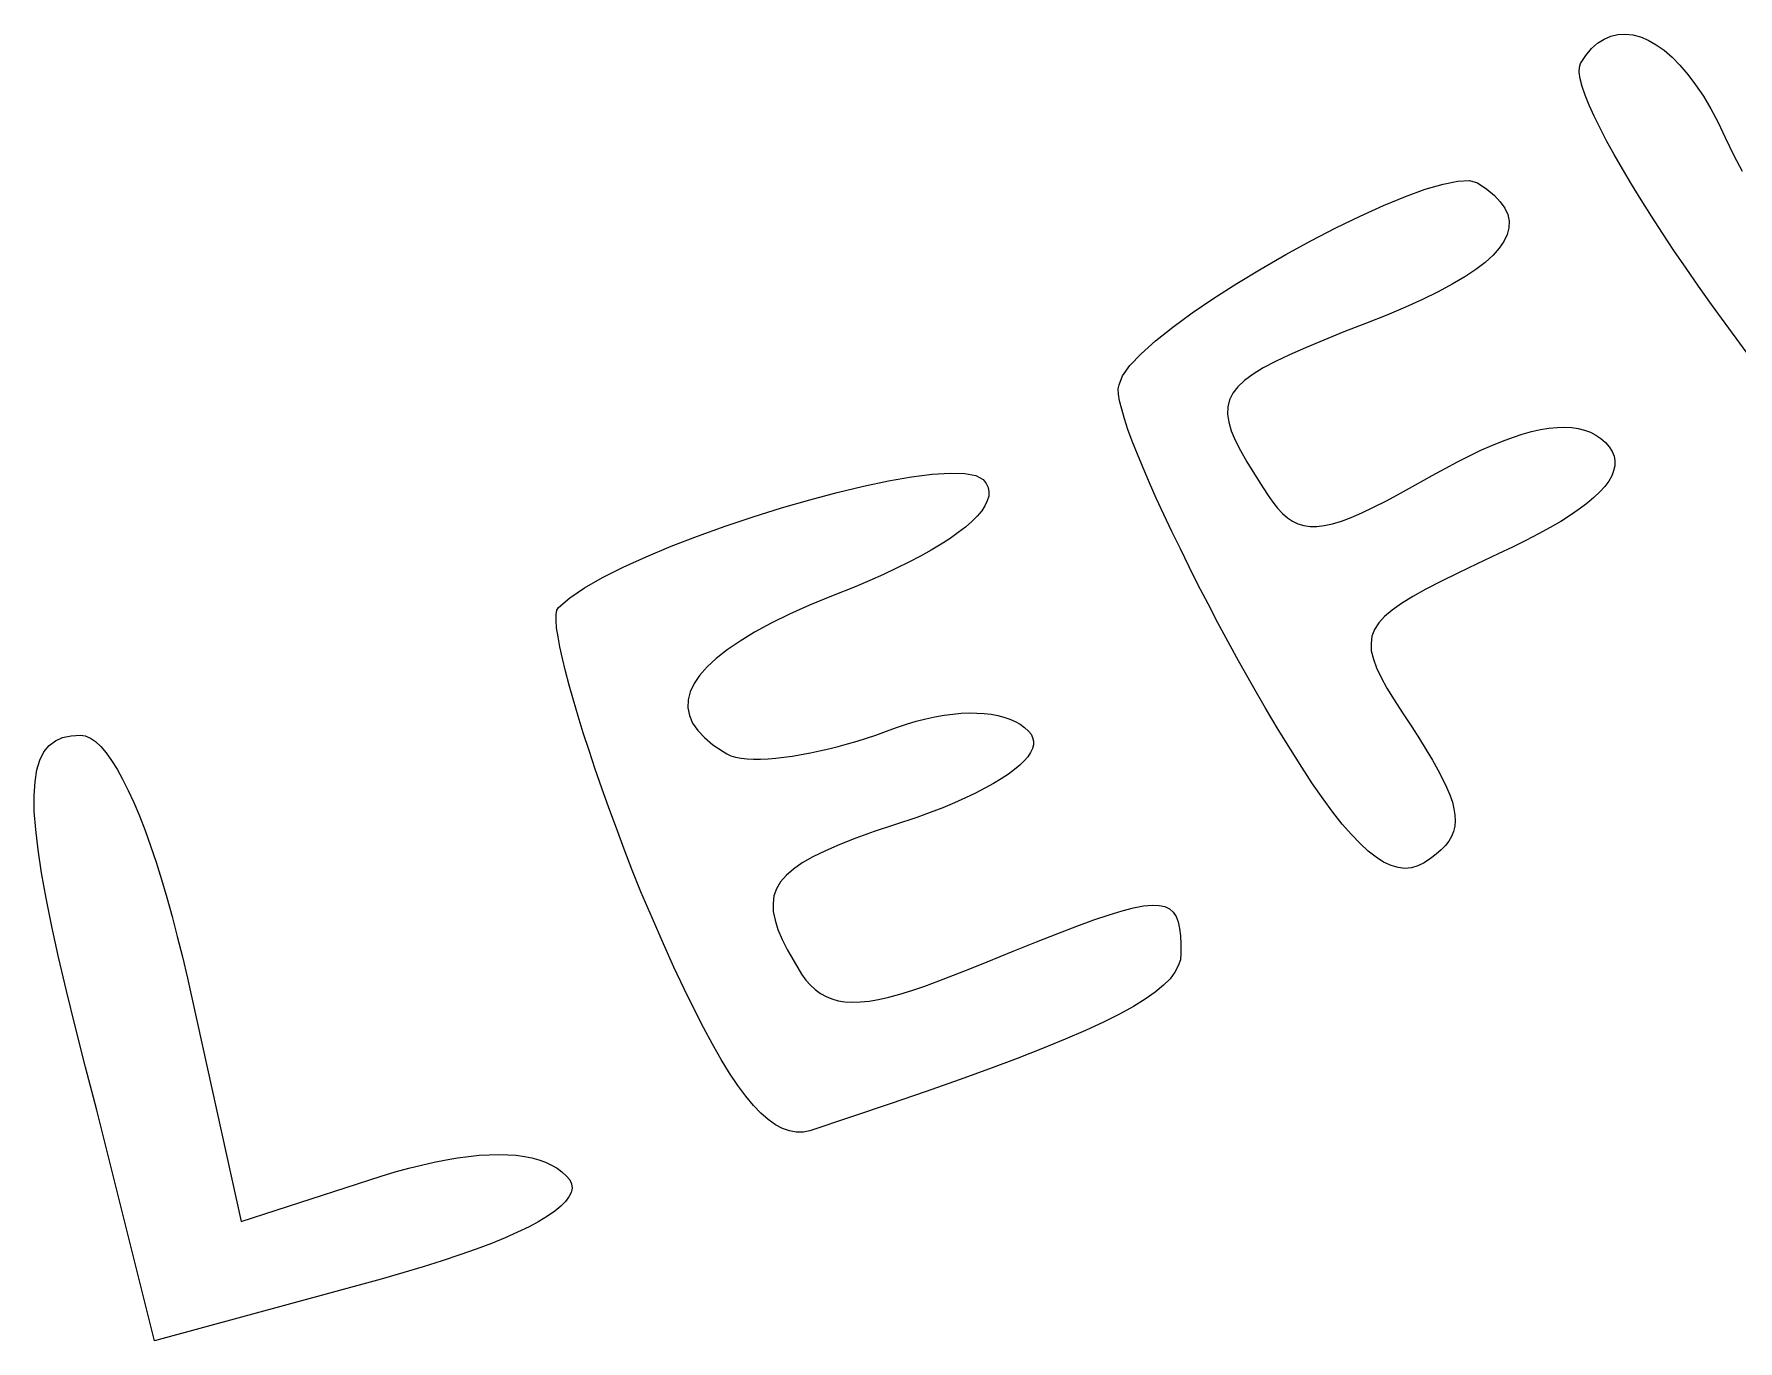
# Model space of a CAD drawing. Header units: metres. Extents: x -185 to 1201, y -340 to 309.
# Drawn here: x 886.87 to 894.16, y 42.93 to 48.53 of the extents above; entities that cross this region are included whole.
import ezdxf

# ---------------------------------------------------------------- set-up
doc = ezdxf.new("R2010")
doc.units = ezdxf.units.M

msp = doc.modelspace()

# ---------------------------------------------------------------- linework, layer by layer
for p, q in [((893.53, 48.4646), (893.555, 48.4878)), ((893.555, 48.4878), (893.583, 48.5057)), ((893.583, 48.5057), (893.612, 48.5181)), ((893.612, 48.5181), (893.642, 48.5252)), ((893.642, 48.5252), (893.673, 48.527)), ((893.673, 48.527), (893.706, 48.5235)), ((893.706, 48.5235), (893.739, 48.5147)), ((893.739, 48.5147), (893.772, 48.5007)), ((893.772, 48.5007), (893.806, 48.4816)), ((893.483, 48.4015), (893.505, 48.4358)), ((893.505, 48.4358), (893.53, 48.4646)), ((893.806, 48.4816), (893.84, 48.4574)), ((893.84, 48.4574), (893.874, 48.4281)), ((893.874, 48.4281), (893.908, 48.3938)), ((893.477, 48.3633), (893.478, 48.3853)), ((893.481, 48.3357), (893.477, 48.3633)), ((893.478, 48.3853), (893.483, 48.4015)), ((893.908, 48.3938), (893.942, 48.3544)), ((893.942, 48.3544), (893.975, 48.3101)), ((893.49, 48.3029), (893.481, 48.3357)), ((893.503, 48.2651), (893.49, 48.3029)), ((893.975, 48.3101), (894.008, 48.2608)), ((893.52, 48.2226), (893.503, 48.2651)), ((893.541, 48.1757), (893.52, 48.2226)), ((894.008, 48.2608), (894.04, 48.2067)), ((894.04, 48.2067), (894.071, 48.1478)), ((893.566, 48.1247), (893.541, 48.1757)), ((893.594, 48.0698), (893.566, 48.1247)), ((894.071, 48.1478), (894.101, 48.084)), ((893.627, 48.0113), (893.594, 48.0698)), ((894.101, 48.084), (894.138, 48.0071)), ((893.662, 47.9495), (893.627, 48.0113)), ((894.138, 48.0071), (894.174, 47.9405)), ((893.7, 47.8846), (893.662, 47.9495)), ((892.64, 47.7933), (892.733, 47.8318)), ((892.733, 47.8318), (892.818, 47.8628)), ((892.818, 47.8628), (892.894, 47.8851)), ((892.894, 47.8851), (892.957, 47.8977)), ((892.957, 47.8977), (893.007, 47.8997)), ((893.007, 47.8997), (893.042, 47.89)), ((893.042, 47.89), (893.081, 47.8634)), ((893.081, 47.8634), (893.114, 47.8365)), ((893.114, 47.8365), (893.139, 47.8094)), ((893.742, 47.8171), (893.7, 47.8846)), ((892.54, 47.7482), (892.64, 47.7933)), ((893.139, 47.8094), (893.159, 47.7819)), ((893.159, 47.7819), (893.171, 47.7541)), ((893.786, 47.747), (893.742, 47.8171)), ((892.329, 47.6423), (892.436, 47.6975)), ((892.436, 47.6975), (892.54, 47.7482)), ((893.176, 47.6976), (893.169, 47.6687)), ((893.171, 47.7541), (893.177, 47.726)), ((893.177, 47.726), (893.176, 47.6976)), ((893.833, 47.6747), (893.786, 47.747)), ((892.222, 47.5835), (892.329, 47.6423)), ((893.155, 47.6396), (893.135, 47.61)), ((893.169, 47.6687), (893.155, 47.6396)), ((893.882, 47.6006), (893.833, 47.6747)), ((892.116, 47.5222), (892.222, 47.5835)), ((893.074, 47.5496), (893.034, 47.5188)), ((893.108, 47.58), (893.074, 47.5496)), ((893.135, 47.61), (893.108, 47.58)), ((893.934, 47.5248), (893.882, 47.6006)), ((892.012, 47.4595), (892.116, 47.5222)), ((892.987, 47.4876), (892.933, 47.4559)), ((893.034, 47.5188), (892.987, 47.4876)), ((893.988, 47.4476), (893.934, 47.5248)), ((891.821, 47.3335), (891.914, 47.3962)), ((891.914, 47.3962), (892.012, 47.4595)), ((892.873, 47.4238), (892.806, 47.3911)), ((892.933, 47.4559), (892.873, 47.4238)), ((894.043, 47.3693), (893.988, 47.4476)), ((891.738, 47.2724), (891.821, 47.3335)), ((892.653, 47.3244), (892.566, 47.2903)), ((892.733, 47.358), (892.653, 47.3244)), ((892.806, 47.3911), (892.733, 47.358)), ((894.101, 47.2903), (894.043, 47.3693)), ((891.664, 47.2138), (891.738, 47.2724)), ((892.47, 47.2522), (892.384, 47.2172)), ((892.566, 47.2903), (892.47, 47.2522)), ((894.227, 47.1185), (894.101, 47.2903)), ((891.602, 47.1588), (891.664, 47.2138)), ((892.306, 47.1847), (892.237, 47.1543)), ((892.384, 47.2172), (892.306, 47.1847)), ((891.522, 47.0638), (891.554, 47.1085)), ((891.554, 47.1085), (891.602, 47.1588)), ((892.177, 47.1255), (892.125, 47.0979)), ((892.237, 47.1543), (892.177, 47.1255)), ((891.508, 47.0257), (891.522, 47.0638)), ((892.045, 47.0445), (892.016, 47.0177)), ((892.081, 47.071), (892.045, 47.0445)), ((892.125, 47.0979), (892.081, 47.071)), ((891.504, 47.0091), (891.508, 47.0257)), ((891.505, 46.9859), (891.504, 47.0091)), ((891.51, 46.9566), (891.505, 46.9859)), ((891.519, 46.9214), (891.51, 46.9566)), ((891.981, 46.962), (891.973, 46.9321)), ((891.995, 46.9904), (891.981, 46.962)), ((892.016, 47.0177), (891.995, 46.9904)), ((891.531, 46.8807), (891.519, 46.9214)), ((891.973, 46.9321), (891.972, 46.9003)), ((891.972, 46.9003), (891.977, 46.866)), ((891.546, 46.8349), (891.531, 46.8807)), ((891.564, 46.7842), (891.546, 46.8349)), ((891.977, 46.866), (891.988, 46.8289)), ((891.988, 46.8289), (892.005, 46.7885)), ((893.192, 46.8008), (893.233, 46.8143)), ((893.233, 46.8143), (893.273, 46.8253)), ((893.273, 46.8253), (893.311, 46.8339)), ((893.311, 46.8339), (893.347, 46.8399)), ((893.347, 46.8399), (893.382, 46.8434)), ((893.382, 46.8434), (893.414, 46.8443)), ((893.414, 46.8443), (893.445, 46.8427)), ((893.445, 46.8427), (893.473, 46.8386)), ((893.473, 46.8386), (893.5, 46.8318)), ((893.5, 46.8318), (893.525, 46.8225)), ((893.525, 46.8225), (893.548, 46.8105)), ((893.548, 46.8105), (893.57, 46.7959)), ((891.586, 46.7291), (891.564, 46.7842)), ((892.005, 46.7885), (892.027, 46.7443)), ((892.027, 46.7443), (892.055, 46.6959)), ((893.007, 46.7221), (893.056, 46.7455)), ((893.056, 46.7455), (893.103, 46.7663)), ((893.103, 46.7663), (893.148, 46.7848)), ((893.148, 46.7848), (893.192, 46.8008)), ((893.57, 46.7959), (893.589, 46.7787)), ((893.589, 46.7787), (893.605, 46.76)), ((893.605, 46.76), (893.618, 46.7406)), ((893.618, 46.7406), (893.626, 46.7208)), ((891.611, 46.6698), (891.586, 46.7291)), ((891.638, 46.6068), (891.611, 46.6698)), ((892.055, 46.6959), (892.088, 46.6429)), ((892.848, 46.6376), (892.903, 46.6682)), ((892.903, 46.6682), (892.956, 46.6964)), ((892.956, 46.6964), (893.007, 46.7221)), ((893.629, 46.6795), (893.624, 46.6581)), ((893.626, 46.7208), (893.629, 46.7004)), ((893.629, 46.7004), (893.629, 46.6795)), ((890.301, 46.5647), (890.414, 46.5917)), ((890.414, 46.5917), (890.521, 46.6141)), ((890.521, 46.6141), (890.619, 46.6313)), ((890.619, 46.6313), (890.708, 46.6427)), ((890.708, 46.6427), (890.785, 46.6478)), ((890.785, 46.6478), (890.848, 46.6461)), ((890.848, 46.6461), (890.895, 46.637)), ((890.895, 46.637), (890.926, 46.62)), ((890.926, 46.62), (890.939, 46.6036)), ((890.939, 46.6036), (890.947, 46.5862)), ((891.667, 46.5403), (891.638, 46.6068)), ((892.088, 46.6429), (892.125, 46.5847)), ((892.712, 46.5614), (892.777, 46.5974)), ((892.777, 46.5974), (892.848, 46.6376)), ((893.586, 46.5906), (893.565, 46.5671)), ((893.603, 46.6136), (893.586, 46.5906)), ((893.616, 46.6361), (893.603, 46.6136)), ((893.624, 46.6581), (893.616, 46.6361)), ((890.063, 46.4987), (890.184, 46.5335)), ((890.184, 46.5335), (890.301, 46.5647)), ((890.944, 46.5285), (890.934, 46.5076)), ((890.95, 46.5486), (890.944, 46.5285)), ((890.947, 46.5862), (890.951, 46.5679)), ((890.951, 46.5679), (890.95, 46.5486)), ((891.699, 46.4707), (891.667, 46.5403)), ((892.125, 46.5847), (892.146, 46.552)), ((892.146, 46.552), (892.166, 46.5229)), ((892.166, 46.5229), (892.186, 46.4972)), ((892.597, 46.5018), (892.652, 46.5295)), ((892.652, 46.5295), (892.712, 46.5614)), ((893.51, 46.5184), (893.477, 46.4933)), ((893.54, 46.543), (893.51, 46.5184)), ((893.565, 46.5671), (893.54, 46.543)), ((889.822, 46.4206), (889.942, 46.4609)), ((889.942, 46.4609), (890.063, 46.4987)), ((890.901, 46.4637), (890.878, 46.4407)), ((890.92, 46.486), (890.901, 46.4637)), ((890.934, 46.5076), (890.92, 46.486)), ((891.734, 46.3984), (891.699, 46.4707)), ((892.186, 46.4972), (892.207, 46.4751)), ((892.207, 46.4751), (892.228, 46.4566)), ((892.228, 46.4566), (892.25, 46.4417)), ((892.459, 46.4427), (892.501, 46.4584)), ((892.501, 46.4584), (892.547, 46.4781)), ((892.547, 46.4781), (892.597, 46.5018)), ((893.44, 46.4676), (893.398, 46.4414)), ((893.477, 46.4933), (893.44, 46.4676)), ((889.591, 46.3347), (889.704, 46.3783)), ((889.704, 46.3783), (889.822, 46.4206)), ((890.82, 46.3931), (890.785, 46.3685)), ((890.851, 46.4172), (890.82, 46.3931)), ((890.878, 46.4407), (890.851, 46.4172)), ((891.77, 46.3236), (891.734, 46.3984)), ((892.25, 46.4417), (892.273, 46.4305)), ((892.273, 46.4305), (892.298, 46.423)), ((892.298, 46.423), (892.325, 46.4193)), ((892.325, 46.4193), (892.354, 46.4194)), ((892.354, 46.4194), (892.386, 46.4233)), ((892.386, 46.4233), (892.421, 46.431)), ((892.421, 46.431), (892.459, 46.4427)), ((893.303, 46.3874), (893.249, 46.3596)), ((893.353, 46.4147), (893.303, 46.3874)), ((893.398, 46.4414), (893.353, 46.4147)), ((889.484, 46.2901), (889.591, 46.3347)), ((890.704, 46.3182), (890.658, 46.2926)), ((890.746, 46.3436), (890.704, 46.3182)), ((890.785, 46.3685), (890.746, 46.3436)), ((891.808, 46.2468), (891.77, 46.3236)), ((893.13, 46.3025), (893.04, 46.2596)), ((893.192, 46.3313), (893.13, 46.3025)), ((893.249, 46.3596), (893.192, 46.3313)), ((889.297, 46.2005), (889.386, 46.2452)), ((889.386, 46.2452), (889.484, 46.2901)), ((890.556, 46.2405), (890.5, 46.2142)), ((890.608, 46.2667), (890.556, 46.2405)), ((890.658, 46.2926), (890.608, 46.2667)), ((891.847, 46.1683), (891.808, 46.2468)), ((893.04, 46.2596), (892.958, 46.2203)), ((889.157, 46.114), (889.22, 46.1566)), ((889.22, 46.1566), (889.297, 46.2005)), ((890.379, 46.1614), (890.277, 46.1218)), ((890.441, 46.1878), (890.379, 46.1614)), ((890.5, 46.2142), (890.441, 46.1878)), ((891.889, 46.0884), (891.847, 46.1683)), ((892.885, 46.1843), (892.821, 46.1509)), ((892.958, 46.2203), (892.885, 46.1843)), ((889.109, 46.0732), (889.157, 46.114)), ((890.183, 46.0826), (890.097, 46.0436)), ((890.277, 46.1218), (890.183, 46.0826)), ((891.931, 46.0075), (891.889, 46.0884)), ((892.717, 46.0903), (892.677, 46.0619)), ((892.765, 46.1198), (892.717, 46.0903)), ((892.821, 46.1509), (892.765, 46.1198)), ((889.099, 46.0429), (889.102, 46.0616)), ((889.099, 46.0175), (889.099, 46.0429)), ((889.101, 45.9856), (889.099, 46.0175)), ((889.102, 46.0616), (889.109, 46.0732)), ((890.097, 46.0436), (890.019, 46.005)), ((891.975, 45.9259), (891.931, 46.0075)), ((892.619, 46.0065), (892.601, 45.9784)), ((892.644, 46.0341), (892.619, 46.0065)), ((892.677, 46.0619), (892.644, 46.0341)), ((889.107, 45.9475), (889.101, 45.9856)), ((889.115, 45.9037), (889.107, 45.9475)), ((889.948, 45.9668), (889.886, 45.929)), ((890.019, 46.005), (889.948, 45.9668)), ((892.59, 45.9494), (892.586, 45.919)), ((892.601, 45.9784), (892.59, 45.9494)), ((889.126, 45.8543), (889.115, 45.9037)), ((889.831, 45.8916), (889.784, 45.8546)), ((889.886, 45.929), (889.831, 45.8916)), ((892.019, 45.8439), (891.975, 45.9259)), ((892.586, 45.919), (892.587, 45.8866)), ((892.587, 45.8866), (892.596, 45.8517)), ((889.139, 45.7997), (889.126, 45.8543)), ((889.155, 45.7403), (889.139, 45.7997)), ((889.745, 45.8181), (889.713, 45.7822)), ((889.784, 45.8546), (889.745, 45.8181)), ((892.079, 45.739), (892.019, 45.8439)), ((892.596, 45.8517), (892.61, 45.8138)), ((892.61, 45.8138), (892.629, 45.7725)), ((889.173, 45.6763), (889.155, 45.7403)), ((889.689, 45.7467), (889.673, 45.7118)), ((889.713, 45.7822), (889.689, 45.7467)), ((892.135, 45.6411), (892.079, 45.739)), ((892.629, 45.7725), (892.654, 45.7271)), ((892.654, 45.7271), (892.685, 45.6772)), ((889.193, 45.6081), (889.173, 45.6763)), ((889.664, 45.6775), (889.663, 45.6438)), ((889.663, 45.6438), (889.669, 45.6107)), ((889.673, 45.7118), (889.664, 45.6775)), ((892.685, 45.6772), (892.72, 45.6222)), ((889.215, 45.536), (889.193, 45.6081)), ((889.669, 45.6107), (889.683, 45.5783)), ((889.683, 45.5783), (889.705, 45.5466)), ((890.555, 45.5597), (890.598, 45.5737)), ((890.598, 45.5737), (890.64, 45.5858)), ((890.64, 45.5858), (890.681, 45.5961)), ((890.681, 45.5961), (890.72, 45.6047)), ((890.72, 45.6047), (890.759, 45.6114)), ((890.759, 45.6114), (890.796, 45.6164)), ((890.796, 45.6164), (890.832, 45.6197)), ((890.832, 45.6197), (890.866, 45.6212)), ((890.866, 45.6212), (890.899, 45.621)), ((890.899, 45.621), (890.93, 45.6191)), ((890.93, 45.6191), (890.96, 45.6155)), ((890.96, 45.6155), (890.989, 45.6102)), ((890.989, 45.6102), (891.015, 45.6033)), ((891.015, 45.6033), (891.04, 45.5947)), ((891.04, 45.5947), (891.063, 45.5844)), ((891.063, 45.5844), (891.084, 45.5726)), ((891.084, 45.5726), (891.103, 45.5591)), ((892.189, 45.5502), (892.135, 45.6411)), ((892.72, 45.6222), (892.76, 45.5617)), ((886.929, 45.4814), (886.956, 45.5017)), ((886.956, 45.5017), (886.987, 45.5157)), ((886.987, 45.5157), (887.023, 45.5238)), ((887.023, 45.5238), (887.063, 45.5264)), ((887.063, 45.5264), (887.084, 45.5232)), ((887.084, 45.5232), (887.106, 45.5139)), ((887.106, 45.5139), (887.128, 45.4986)), ((887.128, 45.4986), (887.151, 45.4774)), ((889.24, 45.4603), (889.215, 45.536)), ((889.705, 45.5466), (889.734, 45.5156)), ((889.734, 45.5156), (889.77, 45.4853)), ((890.346, 45.4894), (890.387, 45.5011)), ((890.387, 45.5011), (890.427, 45.5134)), ((890.427, 45.5134), (890.467, 45.5264)), ((890.467, 45.5264), (890.512, 45.544)), ((890.512, 45.544), (890.555, 45.5597)), ((891.103, 45.5591), (891.12, 45.544)), ((891.12, 45.544), (891.131, 45.5304)), ((891.131, 45.5304), (891.138, 45.516)), ((891.138, 45.516), (891.142, 45.5009)), ((891.142, 45.5009), (891.141, 45.4852)), ((892.241, 45.4661), (892.189, 45.5502)), ((892.76, 45.5617), (892.793, 45.5106)), ((892.793, 45.5106), (892.822, 45.463)), ((886.89, 45.4197), (886.907, 45.4542)), ((886.907, 45.4542), (886.929, 45.4814)), ((887.151, 45.4774), (887.174, 45.4506)), ((887.174, 45.4506), (887.197, 45.4183)), ((889.266, 45.3813), (889.24, 45.4603)), ((889.77, 45.4853), (889.814, 45.4558)), ((889.814, 45.4558), (889.829, 45.4462)), ((889.829, 45.4462), (889.847, 45.4383)), ((889.847, 45.4383), (889.867, 45.4321)), ((889.867, 45.4321), (889.891, 45.4276)), ((889.891, 45.4276), (889.916, 45.4247)), ((889.916, 45.4247), (889.944, 45.4233)), ((889.944, 45.4233), (889.974, 45.4233)), ((889.974, 45.4233), (890.006, 45.4248)), ((890.006, 45.4248), (890.039, 45.4276)), ((890.039, 45.4276), (890.074, 45.4316)), ((890.074, 45.4316), (890.111, 45.4368)), ((890.111, 45.4368), (890.148, 45.4431)), ((890.148, 45.4431), (890.187, 45.4505)), ((890.187, 45.4505), (890.226, 45.4589)), ((890.226, 45.4589), (890.266, 45.4682)), ((890.266, 45.4682), (890.306, 45.4784)), ((890.306, 45.4784), (890.346, 45.4894)), ((891.117, 45.4342), (891.102, 45.4162)), ((891.129, 45.4518), (891.117, 45.4342)), ((891.137, 45.4688), (891.129, 45.4518)), ((891.141, 45.4852), (891.137, 45.4688)), ((892.29, 45.3889), (892.241, 45.4661)), ((892.822, 45.463), (892.849, 45.4187)), ((886.869, 45.3271), (886.877, 45.3775)), ((886.877, 45.3775), (886.89, 45.4197)), ((887.197, 45.4183), (887.221, 45.3806)), ((887.221, 45.3806), (887.244, 45.3379)), ((889.295, 45.2993), (889.266, 45.3813)), ((891.034, 45.3593), (891.004, 45.3396)), ((891.06, 45.3787), (891.034, 45.3593)), ((891.083, 45.3976), (891.06, 45.3787)), ((891.102, 45.4162), (891.083, 45.3976)), ((892.336, 45.3183), (892.29, 45.3889)), ((892.849, 45.4187), (892.872, 45.3775)), ((892.872, 45.3775), (892.892, 45.3392)), ((886.865, 45.2681), (886.869, 45.3271)), ((887.244, 45.3379), (887.268, 45.2901)), ((887.268, 45.2901), (887.292, 45.2375)), ((889.325, 45.2147), (889.295, 45.2993)), ((890.894, 45.2786), (890.85, 45.2579)), ((890.934, 45.2992), (890.894, 45.2786)), ((890.971, 45.3195), (890.934, 45.2992)), ((891.004, 45.3396), (890.971, 45.3195)), ((892.381, 45.2543), (892.336, 45.3183)), ((892.892, 45.3392), (892.909, 45.3037)), ((892.909, 45.3037), (892.923, 45.2707)), ((886.866, 45.2001), (886.865, 45.2681)), ((887.292, 45.2375), (887.316, 45.1804)), ((889.357, 45.1277), (889.325, 45.2147)), ((890.753, 45.2159), (890.7, 45.1948)), ((890.803, 45.2369), (890.753, 45.2159)), ((890.85, 45.2579), (890.803, 45.2369)), ((892.423, 45.1967), (892.381, 45.2543)), ((892.923, 45.2707), (892.934, 45.2399)), ((892.934, 45.2399), (892.941, 45.2113)), ((892.941, 45.2113), (892.945, 45.1846)), ((886.872, 45.1225), (886.866, 45.2001)), ((887.316, 45.1804), (887.34, 45.1187)), ((890.547, 45.1427), (890.46, 45.1134)), ((890.643, 45.1736), (890.547, 45.1427)), ((890.7, 45.1948), (890.643, 45.1736)), ((892.463, 45.1456), (892.423, 45.1967)), ((892.502, 45.1008), (892.463, 45.1456)), ((892.944, 45.1362), (892.939, 45.1141)), ((892.946, 45.1597), (892.944, 45.1362)), ((892.945, 45.1846), (892.946, 45.1597)), ((886.882, 45.0349), (886.872, 45.1225)), ((887.34, 45.1187), (887.363, 45.0528)), ((889.39, 45.0388), (889.357, 45.1277)), ((890.382, 45.0853), (890.313, 45.0582)), ((890.46, 45.1134), (890.382, 45.0853)), ((892.539, 45.0623), (892.502, 45.1008)), ((892.574, 45.0298), (892.539, 45.0623)), ((892.919, 45.073), (892.904, 45.0537)), ((892.93, 45.0931), (892.919, 45.073)), ((892.939, 45.1141), (892.93, 45.0931)), ((886.897, 44.9369), (886.882, 45.0349)), ((887.363, 45.0528), (887.387, 44.9827)), ((889.425, 44.9481), (889.39, 45.0388)), ((890.198, 45.0055), (890.152, 44.9793)), ((890.251, 45.0317), (890.198, 45.0055)), ((890.313, 45.0582), (890.251, 45.0317)), ((892.608, 45.0034), (892.574, 45.0298)), ((892.64, 44.9829), (892.608, 45.0034)), ((892.84, 44.998), (892.813, 44.9796)), ((892.865, 45.0164), (892.84, 44.998)), ((892.886, 45.0349), (892.865, 45.0164)), ((892.904, 45.0537), (892.886, 45.0349)), ((886.917, 44.828), (886.897, 44.9369)), ((887.387, 44.9827), (887.41, 44.9088)), ((889.462, 44.8561), (889.425, 44.9481)), ((890.083, 44.9259), (890.059, 44.898)), ((890.114, 44.9529), (890.083, 44.9259)), ((890.152, 44.9793), (890.114, 44.9529)), ((892.672, 44.9683), (892.64, 44.9829)), ((892.702, 44.9594), (892.672, 44.9683)), ((892.731, 44.9562), (892.702, 44.9594)), ((892.759, 44.9585), (892.731, 44.9562)), ((892.786, 44.9664), (892.759, 44.9585)), ((892.813, 44.9796), (892.786, 44.9664)), ((887.41, 44.9088), (887.433, 44.831)), ((889.511, 44.7409), (889.462, 44.8561)), ((890.042, 44.8689), (890.031, 44.8383)), ((890.059, 44.898), (890.042, 44.8689)), ((886.941, 44.7078), (886.917, 44.828)), ((887.433, 44.831), (887.456, 44.7496)), ((890.031, 44.8383), (890.027, 44.806)), ((890.027, 44.806), (890.028, 44.7715)), ((890.028, 44.7715), (890.036, 44.7346)), ((891.465, 44.7572), (891.521, 44.7745)), ((891.521, 44.7745), (891.57, 44.7871)), ((891.57, 44.7871), (891.613, 44.7952)), ((891.613, 44.7952), (891.649, 44.7988)), ((891.649, 44.7988), (891.679, 44.7979)), ((891.679, 44.7979), (891.704, 44.7925)), ((891.704, 44.7925), (891.724, 44.7826)), ((891.724, 44.7826), (891.74, 44.7684)), ((891.74, 44.7684), (891.752, 44.7497)), ((886.97, 44.5759), (886.941, 44.7078)), ((887.456, 44.7496), (887.478, 44.6649)), ((889.558, 44.6331), (889.511, 44.7409)), ((890.036, 44.7346), (890.048, 44.695)), ((890.048, 44.695), (890.066, 44.6523)), ((891.246, 44.6778), (891.327, 44.7089)), ((891.327, 44.7089), (891.4, 44.7354)), ((891.4, 44.7354), (891.465, 44.7572)), ((891.752, 44.7497), (891.761, 44.7267)), ((891.761, 44.7267), (891.766, 44.6994)), ((891.766, 44.6994), (891.77, 44.6677)), ((887.478, 44.6649), (887.5, 44.5768)), ((889.603, 44.5329), (889.558, 44.6331)), ((890.066, 44.6523), (890.089, 44.6064)), ((891.054, 44.6015), (891.155, 44.642)), ((891.155, 44.642), (891.246, 44.6778)), ((891.77, 44.6677), (891.772, 44.6317)), ((891.772, 44.6317), (891.772, 44.5915)), ((887.004, 44.4317), (886.97, 44.5759)), ((887.5, 44.5768), (887.521, 44.4857)), ((890.089, 44.6064), (890.117, 44.5568)), ((890.117, 44.5568), (890.149, 44.5033)), ((890.869, 44.526), (890.943, 44.5562)), ((890.943, 44.5562), (891.054, 44.6015)), ((891.77, 44.565), (891.761, 44.5384)), ((891.772, 44.5915), (891.77, 44.565)), ((887.521, 44.4857), (887.751, 43.445)), ((889.647, 44.4398), (889.603, 44.5329)), ((890.149, 44.5033), (890.168, 44.4783)), ((890.168, 44.4783), (890.188, 44.4562)), ((890.736, 44.4741), (890.8, 44.4986)), ((890.8, 44.4986), (890.869, 44.526)), ((891.726, 44.4839), (891.698, 44.4557)), ((891.747, 44.5114), (891.726, 44.4839)), ((891.761, 44.5384), (891.747, 44.5114)), ((887.042, 44.2748), (887.004, 44.4317)), ((889.689, 44.354), (889.647, 44.4398)), ((890.188, 44.4562), (890.208, 44.4371)), ((890.208, 44.4371), (890.23, 44.4208)), ((890.23, 44.4208), (890.254, 44.4074)), ((890.254, 44.4074), (890.279, 44.397)), ((890.478, 44.3954), (890.522, 44.4053)), ((890.522, 44.4053), (890.57, 44.4181)), ((890.57, 44.4181), (890.621, 44.4339)), ((890.621, 44.4339), (890.676, 44.4525)), ((890.676, 44.4525), (890.736, 44.4741)), ((891.663, 44.4266), (891.62, 44.3965)), ((891.698, 44.4557), (891.663, 44.4266)), ((889.729, 44.2751), (889.689, 44.354)), ((890.279, 44.397), (890.306, 44.3894)), ((890.306, 44.3894), (890.335, 44.3848)), ((890.335, 44.3848), (890.367, 44.3831)), ((890.367, 44.3831), (890.401, 44.3843)), ((890.401, 44.3843), (890.438, 44.3884)), ((890.438, 44.3884), (890.478, 44.3954)), ((891.51, 44.3325), (891.441, 44.2983)), ((891.569, 44.3652), (891.51, 44.3325)), ((891.62, 44.3965), (891.569, 44.3652)), ((887.085, 44.1048), (887.042, 44.2748)), ((889.768, 44.2031), (889.729, 44.2751)), ((891.364, 44.2623), (891.277, 44.2245)), ((891.441, 44.2983), (891.364, 44.2623)), ((889.805, 44.1379), (889.768, 44.2031)), ((891.18, 44.1846), (891.072, 44.1425)), ((891.277, 44.2245), (891.18, 44.1846)), ((889.841, 44.0792), (889.805, 44.1379)), ((891.072, 44.1425), (890.954, 44.0979)), ((887.133, 43.9212), (887.085, 44.1048)), ((889.876, 44.0271), (889.841, 44.0792)), ((890.824, 44.0508), (890.683, 44.0009)), ((890.954, 44.0979), (890.824, 44.0508)), ((889.91, 43.9813), (889.876, 44.0271)), ((889.943, 43.9417), (889.91, 43.9813)), ((890.683, 44.0009), (890.529, 43.9481)), ((887.38, 42.9335), (887.133, 43.9212)), ((889.975, 43.9082), (889.943, 43.9417)), ((890.006, 43.8807), (889.975, 43.9082)), ((890.363, 43.8922), (890.185, 43.8331)), ((890.529, 43.9481), (890.363, 43.8922)), ((890.037, 43.859), (890.006, 43.8807)), ((890.067, 43.8429), (890.037, 43.859)), ((890.097, 43.8325), (890.067, 43.8429)), ((890.126, 43.8274), (890.097, 43.8325)), ((890.156, 43.8277), (890.126, 43.8274)), ((890.185, 43.8331), (890.156, 43.8277)), ((888.468, 43.6724), (888.523, 43.6862)), ((888.523, 43.6862), (888.577, 43.6983)), ((888.577, 43.6983), (888.628, 43.7085)), ((888.628, 43.7085), (888.677, 43.7168)), ((888.677, 43.7168), (888.724, 43.7233)), ((888.724, 43.7233), (888.769, 43.7279)), ((888.769, 43.7279), (888.812, 43.7307)), ((888.812, 43.7307), (888.853, 43.7316)), ((888.853, 43.7316), (888.892, 43.7307)), ((888.892, 43.7307), (888.928, 43.7279)), ((888.928, 43.7279), (888.963, 43.7233)), ((888.963, 43.7233), (888.995, 43.7168)), ((888.995, 43.7168), (889.025, 43.7085)), ((889.025, 43.7085), (889.053, 43.6983)), ((889.053, 43.6983), (889.079, 43.6862)), ((889.079, 43.6862), (889.103, 43.6724)), ((887.751, 43.445), (888.35, 43.639)), ((888.35, 43.639), (888.41, 43.6566)), ((888.41, 43.6566), (888.468, 43.6724)), ((889.103, 43.6724), (889.124, 43.6566)), ((889.124, 43.6566), (889.144, 43.639)), ((889.144, 43.639), (889.157, 43.6228)), ((889.157, 43.6228), (889.165, 43.6057)), ((889.165, 43.6057), (889.167, 43.588)), ((889.139, 43.5304), (889.119, 43.51)), ((889.154, 43.5503), (889.139, 43.5304)), ((889.163, 43.5695), (889.154, 43.5503)), ((889.167, 43.588), (889.163, 43.5695)), ((889.062, 43.4672), (889.025, 43.445)), ((889.093, 43.4889), (889.062, 43.4672)), ((889.119, 43.51), (889.093, 43.4889)), ((888.934, 43.399), (888.881, 43.3753)), ((888.983, 43.4223), (888.934, 43.399)), ((889.025, 43.445), (888.983, 43.4223)), ((888.757, 43.3265), (888.687, 43.3015)), ((888.822, 43.3511), (888.757, 43.3265)), ((888.881, 43.3753), (888.822, 43.3511)), ((888.53, 43.2504), (888.443, 43.2244)), ((888.611, 43.2761), (888.53, 43.2504)), ((888.687, 43.3015), (888.611, 43.2761)), ((888.35, 43.1981), (887.38, 42.9335)), ((888.443, 43.2244), (888.35, 43.1981))]:
    msp.add_line(p, q)

doc.saveas('drawing.dxf')
